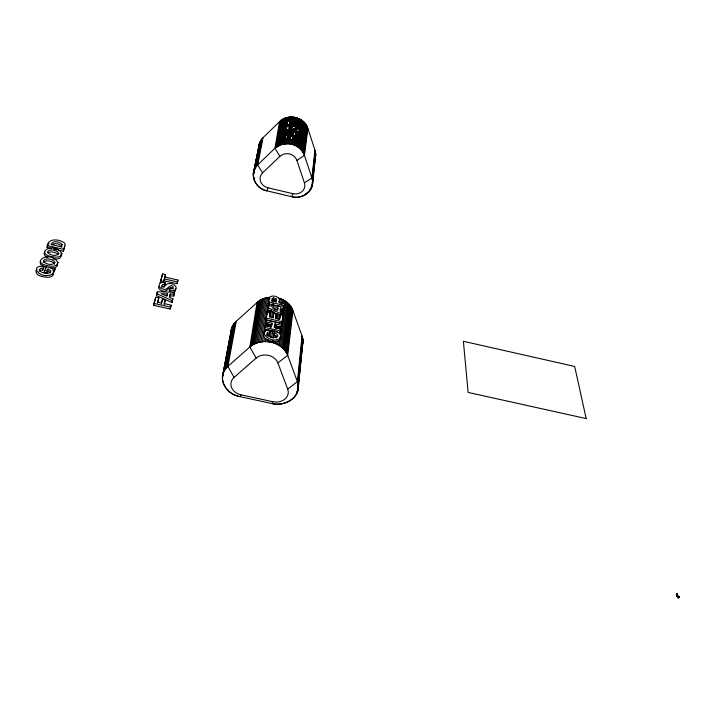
<?xml version="1.0" encoding="UTF-8"?>
<svg xmlns="http://www.w3.org/2000/svg" width="715" height="715" viewBox="0 0 715 715"><rect width="100%" height="100%" fill="white"/><g stroke="black" fill="none" stroke-linecap="round" stroke-linejoin="round"><path stroke-width="1.07" d="M292.73 196.92A17.214 15.39 9.1 0 0 312.187 178.813L315.252 151.205A16.499 14.944 9.6 0 1 314.949 158.953L315.664 154.136L314.975 150.248L311.901 177.829C316.164 189.564 302.642 200.191 291.64 196.688L292.819 193.685A9.858 8.803 9 0 0 304.42 182.879L311.901 177.829M678.544 597.838L677.945 597.49C679.858 593.951 678.499 598.982 678.124 597.383M679.009 596.784L678.687 596.417L678.16 597.633L678.428 596.676L678.571 597.615L678.875 596.891M678.776 597.302L678.714 596.945M256.319 160.607L256.328 161.813M158.65 286.626L158.828 288.467L159.794 289.638A4.353 2.315 11.3 0 0 162.645 290.925C166.953 293.311 169.178 284.793 172.833 288.44L172.985 289.039M238.622 396.307C225.377 394.18 216.1 375.911 227.888 366.366L236.245 321.276L232.116 327.014L231.025 333.753A21.084 17.509 8.7 0 1 235.369 322.116L226.959 367.242A22.254 18.063 8.3 0 0 238.622 396.307L240.017 396.655L241.035 394.823A12.816 10.376 8.2 0 1 234.064 377.404L227.888 366.366M678.356 597.257L677.945 597.49M314.296 162.394L314.251 161.84M291.756 196.714L266.901 190.834C255.344 189.082 248.319 173.209 257.695 164.834L263.048 137.664L259.411 143.554L253.459 172.869M254.844 166.541L254.924 169.375M257.427 153.645L257.418 155.441M254.683 167.319L253.923 173.816M255.425 166.05L255.621 164.718M272.996 403.761A22.156 17.991 6.5 0 0 297.762 382.748L302.4 337.087L302.945 341.645L302.061 346.096A20.994 17.437 6.7 0 0 302.409 337.087L302.052 335.97L297.386 381.596C302.829 396.369 284.525 407.505 271.593 403.492M61.794 247.184L61.865 246.398C59.756 243.735 54.724 242.716 51.82 244.619M678.017 597.606L678.839 597.114M678.839 596.659L678.624 596.212L679.232 596.56L678.097 597.928M255.175 165.496L255.756 162.135L255.916 162.618M296.957 393.134L297.181 390.944M298.048 383.919L302.668 338.222M297.753 388.754L298.084 385.474M298.521 381.104L298.745 378.914M299.183 374.535L299.514 371.255M299.96 366.884L300.184 364.695M300.622 360.315L300.952 357.035M301.399 352.656L301.614 350.475M298.235 385.09L302.847 339.357M297.789 390.917L302.937 340.501M298.066 389.773L302.945 341.645M296.412 394.197L296.636 392.008M312.169 185.828L315.664 154.136M312.392 184.845L315.664 155.119M310.587 189.538L310.927 187.795M311.517 187.732L311.713 185.918M312.401 179.814L315.458 152.179M311.874 186.794L312.464 181.44M312.544 180.823L315.601 153.153M309.398 191.209L309.738 190.029M310.024 190.396L310.39 188.921M307.977 192.719L308.049 192.049M308.719 191.986L308.8 191.28M256.381 159.472L257.016 156.317M307.182 193.408L307.093 192.827M287.698 355.373L286.652 353.076L291.943 308.362C289.226 303.276 284.168 299.728 278.689 298.173A21.146 17.759 7.7 0 1 292.489 309.461L292.935 310.587L287.698 355.373L277.849 362.854L287.707 389.112A12.763 10.332 6.4 0 1 272.853 401.732L271.727 403.519L239.882 396.619M306.342 194.042L306.44 193.22M286.652 353.076L285.991 351.968L291.327 307.289M285.991 351.968L284.427 349.858L289.852 305.251M285.249 350.895L290.63 306.252M284.427 349.858L283.524 348.866L289.003 304.295M283.524 348.866L282.55 347.919L288.074 303.375M282.55 347.919L280.387 346.194L286.036 301.703M281.504 347.025L287.09 302.517M281.987 325.45L282.237 323.484L266.123 319.864L265.837 321.83L272.04 323.225L271.521 326.862L265.292 325.468L264.514 329.302L280.772 332.931L281.522 329.097L274.524 327.533L275.025 323.886L281.987 325.45L281.495 327.282L274.542 325.727L275.025 323.886M281.495 327.282L282.237 323.484M282.094 322.626L282.586 318.792M282.881 316.495L283.131 314.564M280.95 315.637L267.446 309.631L268.205 305.868L284.454 306.226L284.204 308.183L280.602 308.04L280.119 309.854L283.721 309.997L283.971 308.031M280.387 346.194L279.216 345.417L280.325 336.738M280.611 334.566L282.559 319.391M282.836 317.219L284.928 300.952M280.772 332.931L281.522 329.097M273.076 317.648L269.635 316.87L270.315 312.241L267.356 311.57L265.909 319.98L281.969 323.582L283.319 315.065L280.378 314.394L279.511 319.069M282.836 316.879L283.614 312.75L280.173 311.275L280.602 308.04M284.793 303.607L284.552 305.484L268.795 301.927C266.248 292.989 281.889 295.179 279.163 302.338L284.793 303.607L284.311 305.412M296.868 160.401L304.447 155.387L307.87 128.486C304.34 117.081 288.011 113.211 279.61 121.604L274.944 148.282L279.914 156.326A10.064 9.063 10.6 0 1 289.504 153.957A10.064 9.063 10.6 0 1 296.868 160.401L304.42 182.879M279.216 345.417L277.983 344.702L278.546 340.367M279.395 333.86L279.672 331.689M279.958 329.526L280.378 326.272M282.076 313.268L282.639 308.934M283.346 303.518L283.766 300.264M304.447 155.387L303.133 152.474L306.619 125.661M303.643 153.421L307.101 126.582M303.133 152.474L301.927 150.677L305.466 123.918M280.378 314.394L279.753 319.14L275.82 318.255L276.401 314.001L273.675 313.385L272.898 317.335M277.983 344.702L276.705 344.049L277.134 340.796M278.698 328.882L278.984 326.719M280.843 312.634L281.272 309.389M281.987 303.973L282.55 299.639M302.561 151.562L306.074 124.767M276.705 344.049L275.373 343.468L275.668 341.305M276.097 338.052L276.392 335.889M277.402 328.31L277.688 326.147M278.555 319.65L279.279 314.234M280.718 303.41L281.299 299.076M301.927 150.677L301.23 149.828L304.796 123.096M274.739 337.552L275.034 335.389M275.91 328.891L276.348 325.647M277.232 319.149L277.965 313.742M279.422 302.919L280.012 298.584M301.23 149.828L300.47 149.024L304.072 122.31M275.373 343.468L272.612 342.53L272.907 340.367M273.202 338.204L274.238 330.625M274.685 327.381L274.98 325.218M275.874 318.729L276.616 313.313M277.304 336.872L274.06 334.852L274.819 331.063C277.921 331.581 282.952 334.897 280.039 338.347A7.454 4.111 14.7 0 1 276.732 339.616C269.251 342.476 256.006 329.463 270.261 330.124L269.501 333.914L267.365 334.146L266.346 335.29M274.06 334.852L274.819 331.063M277.938 307.951L277.635 310.194L271.977 307.727L277.938 307.951L277.465 309.765L274.48 309.658M300.47 149.024L299.665 148.264L303.294 121.577M271.789 337.846L272.835 330.276M299.665 148.264L298.798 147.549L302.472 120.889M274.292 327.55L274.542 325.727M275.632 317.952L276.401 314.001M270.35 337.56L271.414 329.99M273.085 318.104L273.997 311.615M275.355 301.882L275.659 299.719M298.798 147.549L297.887 146.888L301.605 120.245M277.849 362.854A12.807 10.493 7.3 0 0 268.366 355.328A12.807 10.493 7.3 0 0 256.158 358.072L249.83 346.99C254.817 342.628 261.77 340.975 268.277 341.69L268.581 339.527M269.046 336.282L269.662 331.957M270.279 327.631L270.735 324.387M271.664 317.898L272.585 311.418M273.353 306.011L273.657 303.848M273.97 301.685L274.274 299.522M269.501 333.914L269.778 331.966M271.298 326.88L272.04 323.225M295.867 133.088L295.581 135.09L298.164 136.797L297.994 137.986L291.935 134.652L285.535 133.642L285.732 132.436L292.417 131.48L298.736 132.758L298.566 133.973L295.867 133.088L295.098 136.163M297.887 146.888L296.94 146.28L299.076 131.095C300.121 128.03 295.653 125.599 292.998 126.519C292.024 129.942 285.437 128.11 290.576 126.93L290.755 125.822L288.78 126.001L286.84 126.993L286.089 128.235C288.842 133.919 295.367 124.866 297.36 129.442L296.734 130.032L294.955 129.755M299.272 129.728L300.684 119.655M296.94 146.28L295.939 145.726L296.555 141.445L291.184 139.622L284.57 139.604L285.187 135.787L287.725 135.528L286.858 139.952M296.555 141.445L297.44 141.936L297.61 140.73L296.725 140.238L297.136 137.352M297.306 136.163L297.672 133.616M297.842 132.418L297.967 131.542L299.076 131.095M298.441 128.226L298.772 125.876L294.625 124.321L289.575 123.811L289.334 125.366L286.831 125.626L287.519 121.389L290.004 121.13L289.137 125.59M298.772 125.876L299.639 126.358L299.8 125.214L298.933 124.732L299.737 119.119M269.43 316.843L269.698 314.984M295.939 145.726L294.911 145.234L295.527 140.953M296.725 140.238L295.706 139.756L296.144 136.69M296.314 135.519L296.636 133.285M296.805 132.105L296.904 131.435L297.967 131.542M297.172 129.817L297.27 128.888M297.485 127.395L297.78 125.393M298.933 124.732L297.941 124.249L298.754 118.645M266.811 341.564L267.115 339.402M267.589 336.157L267.902 333.994M268.992 326.433L269.296 324.27M270.386 316.7L271.325 310.212M271.95 305.895L272.263 303.732M272.567 301.569L272.88 299.406M39.119 271.235L40.353 270.234L42.757 270.064L43.847 266.373C29.181 264.997 39.307 277.947 48.477 275.284A7.695 4.04 8.1 0 0 52.41 274.176L54 271.906L52.606 269.707L54.59 269.939L55.109 268.76L46.082 266.731L44.187 272.209L46.94 272.826L48.066 269.028L50.908 270.985C49.389 275.32 41.005 273.389 39.245 269.93L40.63 268.322L43.034 268.152M43.847 266.373L42.757 270.064M294.911 145.234L293.856 144.805L294.482 140.524M295.706 139.756L294.651 139.327L295.125 136.082M295.742 131.846L295.84 131.194L294.794 130.881M296.019 130.014L296.314 127.94M296.484 126.832L296.752 124.973M297.941 124.249L296.922 123.829L297.735 118.225M265.337 341.52L265.81 338.284M267.544 326.389L268.018 323.144M269.591 312.339L269.913 310.176M51.409 248.498L47.074 247.524C46.824 238.372 57.316 238.739 62.974 241.983A6.641 3.361 8.7 0 1 65.199 244.146L63.322 251.197L53.571 248.99M45.796 268.643L46.082 266.731M271.557 325.057L265.354 323.672L266.123 319.864M279.869 306.342L268.322 303.741L269.108 299.201L270.091 298.271M288.985 132.767L293.811 132.74L293.606 134.125L288.985 132.776M264.514 329.302L265.292 325.468M265.909 319.98L267.356 311.57M267.446 309.631L268.205 305.868M293.856 144.805L292.766 144.439L293.4 140.158M294.651 139.327L293.579 138.96L294.08 135.546M294.66 131.658L295.241 127.681M295.42 126.466L295.697 124.616M296.922 123.829L295.867 123.472L296.698 117.877M263.871 341.564L264.505 337.239M265.31 331.832L265.623 329.669M266.105 326.433L266.579 323.189M268.179 312.375L268.5 310.212M269.135 305.895L269.457 303.732M46.94 272.826L48.066 269.028M292.766 144.439L291.657 144.135L292.301 139.854M292.033 140.837L293.016 135.064M293.186 133.937L293.373 132.686M293.543 131.533L293.999 128.494M294.33 126.305L294.625 124.321M295.867 123.472L294.794 123.177L295.635 117.582M262.414 341.681L269.037 297.36L262.512 299.076L257.096 302.508L249.83 346.99M291.657 144.135L290.531 143.903L291.184 139.622M292.819 136.395L291.702 136.154L291.935 134.652M292.104 133.535L292.247 132.606M292.417 131.48L292.712 129.522M293.177 126.466L293.534 124.088M294.794 123.177L293.704 122.944L294.553 117.349M260.975 341.877L267.669 297.556M54.59 269.939L54.295 271.852L55.109 268.76M274.944 148.282L281.513 144.448L289.396 143.733L290.049 139.452M287.314 138.138L290.236 138.254L290.835 134.313M291.005 133.204L291.103 132.606M291.273 131.48L291.523 129.826M291.89 127.449L292.435 123.918M289.754 122.676L292.605 122.783L293.463 117.189M291.702 136.154L290.728 136.011L290.236 138.254M259.563 342.154L266.329 297.824M256.828 342.941L263.746 298.584M288.252 143.626L288.914 139.353M289.101 138.156L289.736 134.036M290.129 131.551L290.388 129.871M290.576 128.646L291.327 123.82M291.506 122.685L292.372 117.09M258.178 342.512L265.024 298.164M255.523 343.45L262.512 299.076M287.099 143.599L287.779 139.318M287.966 138.12L288.637 133.83M288.976 131.694L289.262 129.835M289.441 128.7L289.709 126.993M289.897 125.831L290.219 123.793M290.397 122.649L291.273 117.054M285.955 143.635L286.644 139.353M287.242 135.546L287.537 133.696M287.823 131.891L288.172 129.737M288.78 126.001L288.86 125.384M289.53 121.139L290.174 117.09M254.272 344.022L261.315 299.63M284.82 143.733L285.508 139.461M286.125 135.644L286.447 133.634M286.688 132.159L287.117 129.478M287.6 126.466L287.752 125.483M288.44 121.246L289.092 117.197M253.065 344.675L260.171 300.255M258.061 301.694L250.84 346.158A22.326 18.34 7.4 0 1 287.224 354.211L292.48 309.461L291.943 308.362M283.703 143.903L286.179 128.646M286.34 127.681L288.011 117.358M251.921 345.381L259.089 300.952M282.595 144.144L286.956 117.591M281.513 144.448L285.911 117.886M280.459 144.814L284.901 118.243M279.431 145.252L283.918 118.663M278.448 145.744L282.97 119.146M276.598 146.906L281.201 120.272M277.5 146.298L282.068 119.682M224.662 370.156L233.179 324.941M225.341 369.137L233.832 323.958M226.11 368.162L234.565 323.019M222.428 376.877L231.401 329.204M223.134 373.409L231.714 328.096M222.383 378.056L232.116 327.014M227.343 353.246L227.745 351.083M230.203 338.088L230.614 335.916M224.063 371.201L232.607 325.969M259.152 144.502L258.821 148.416A16.66 15.069 12.5 0 1 262.342 138.397L256.971 165.585A17.375 15.524 11.7 0 0 265.81 190.547L266.901 190.834L267.893 187.777A9.992 8.92 11.6 0 1 262.611 172.833L257.623 164.906L275.016 148.211M253.825 178.947L254.138 177.374M256.301 166.381L261.708 139.166M254.665 168.999L260.135 141.713M255.148 168.097L260.6 140.828M255.693 167.221L261.118 139.979M253.333 173.879L259.411 143.554M253.289 174.898L253.977 171.457M254.254 169.938L259.742 142.616M158.846 297.887L157.613 302.141L161.438 302.999L162.493 299.299L165.308 299.934L164.271 303.634L171.108 305.162L170.179 309.005L153.582 305.296L155.79 297.199L158.846 297.887L157.532 302.963M155.79 297.199L153.582 305.296M169.437 297.494L169.893 295.867L173.7 296.028L174.094 294.16L170.277 293.999L169.384 297.252L172.851 298.754L171.931 302.561L156.433 295.581L157.389 291.756L174.63 292.194L174.237 294.053M157.389 291.756L156.433 295.581M162.627 273.925L160.24 282.604L162.627 273.925L165.585 274.596L164.727 278.099M163.958 280.763L164.334 278.913L177.436 281.871L177.043 283.712L163.958 280.763L163.467 282.434M161.402 287.332L162.234 286.295L164.334 286.206L165.237 282.559L161.769 282.416L159.686 283.551L158.989 285.973L160.178 287.779A4.362 2.315 11.4 0 0 163.029 289.066C167.337 291.452 169.562 282.943 173.218 286.581L172.95 288.422L169.795 288.949L169.285 290.773C184.836 291.595 170.054 276.759 164.057 287.251L162.421 286.867L161.778 285.473L162.618 284.436L164.718 284.356M165.237 282.559L164.334 286.206M162.099 301.176L162.493 299.299M165.308 299.934L164.137 304.59M167.078 295.76L167.462 293.901L161.143 293.668L166.836 296.144L167.462 293.901M169.795 288.949L169.401 290.808L170.17 290.942M169.893 295.867L170.277 293.999M170.179 309.005L170.581 307.119L153.966 303.41M170.715 307.039L171.108 305.162M171.931 302.561L172.324 300.693L156.817 293.704M172.458 300.622L172.851 298.754M177.543 281.871L177.928 280.03L164.861 277.08L165.585 274.596M257.892 151.339L258.088 150.74L258.392 152M287.072 123.212L287.519 121.389M285.276 134.286L285.732 132.436M285.187 135.787L284.499 138.585L286.831 139.139L287.725 135.528M290.004 121.13L289.119 124.678L286.849 124.133M288.654 130.505L289.101 128.673M290.272 127.771L290.755 125.822M289.941 130.684L290.433 128.709M289.95 139.148L290.728 136.011M291.836 140.712L292.918 136.422M293.007 135.939L293.811 132.74M295.063 137.146L295.581 135.09M298.298 134.492L298.736 132.758M297.726 138.549L298.164 136.797M268.322 303.741L268.795 301.927M265.354 323.672L265.837 321.83M271.503 301.024L272.862 299.791L273.327 297.985L274.56 298.119L276.401 299.049L276.473 301.73L271.763 300.666L272.147 298.629L273.327 297.985M269.832 314.055L270.315 312.241M276.205 302.088L275.275 300.336L275.74 298.53M40.147 261.583L40.505 264.344L45.286 267.195M283.721 309.997L284.204 308.183M36.009 270.538C35.348 276.321 43.928 277.197 48.191 277.206A7.695 4.04 8.1 0 0 52.123 276.097L53.562 274.471L53.16 272.388M173.7 296.028L174.63 292.194M177.043 283.712L177.928 280.03M161.313 303.955L161.84 302.105M164.334 278.913L163.61 281.424L160.625 280.754M311.338 186.713L311.651 185.677M63.322 251.197L64.904 246.014M678.606 597.15L678.204 597.32M47.074 247.524L48.263 244.941M676.908 593.825L676.56 594.71M677.078 595.881L676.605 595.255M676.462 595.524L676.837 594.916M677.302 594.254L677.194 594.469M677.221 594.156L677.025 593.745L676.667 594.755M678.651 597.552L678.24 597.266L678.669 597.409M676.426 594.639L677.114 593.593L676.899 594.773L676.596 594.353M677.391 594.004L676.462 595.747L677.311 594.987L677.141 595.827L676.596 595.541L677.078 596.087M676.739 596.051L677.418 595.059M676.864 596.122L677.346 595.434M677.016 596.131L677.516 595.184M676.39 594.54L676.605 593.995M678.669 596.533L678.07 597.383M313.376 168.007L313.751 167.328M263.924 333.262C261.565 339.562 271.593 341.859 276.231 341.466A7.454 4.111 14.6 0 0 279.547 340.197L280.441 338.427L280.182 336.765M48.656 244.074L49.129 243.368M44.866 251.76C42.677 254.084 45.563 256.819 47.834 257.543M43.213 262.271C46.1 259.527 52.678 260.814 54.581 264.193M676.587 594.576L676.479 594.228M262.977 137.736L279.681 121.541M36.402 269.913L36.983 269.358M262.611 172.833L279.914 156.326M236.147 321.357L257.203 302.418M227.781 366.455L249.928 346.9M234.064 377.404L256.158 358.072M287.707 389.112L297.386 381.596M47.691 252.761C50.98 251.054 55.833 252.064 58.398 254.665M286.134 129.835L288.78 129.531M305.573 193.604L306.136 193.381M172.664 292.801L174.943 291.577L175.675 288.663M677.427 595.345L676.899 595.881M50.577 268.152L52.204 268.134A7.597 3.95 8.3 0 0 56.074 267.061L57.486 265.48L57.584 263.603M269.993 332.073L267.857 332.296L266.838 333.44C267.776 337.319 275.659 339.33 277.938 335.907L277.125 334.236L274.551 333.011M293.588 135.895L295.724 136.065M52.901 258.91L56.208 259.062A7.508 3.861 8.5 0 0 60.024 258.017L61.642 255.541L61.025 253.789M296.904 131.435L295.849 131.194M272.862 299.791L275.275 300.336M268.277 341.69L272.612 342.53M289.396 143.733L290.531 143.903M292.605 122.783L293.704 122.944M241.035 394.823L272.853 401.732M44.473 270.297L47.226 270.913M264.997 327.461L281.263 331.099M266.382 318.148L282.461 321.759M47.351 245.638L63.617 249.32M267.893 187.777L292.819 193.685M292.578 138.683L293.579 138.96M47.78 270.94L50.622 272.907M267.919 307.816L283.372 314.68M296.385 131.283L297.583 132.007M678.714 596.185L679.205 596.471M287.653 355.248L297.431 381.721M292.891 310.462L302.088 336.095M304.411 155.28L312.187 178.813M307.843 128.378L315.011 150.347M257.686 154.663L257.749 155.253M278.939 301.426L278.948 302.186M258.061 301.694A21.146 17.759 7.7 0 1 269.037 297.36M62.16 244.521L61.392 246.881L51.167 244.566C52.57 239.927 59.845 241.634 62.16 244.521M307.522 127.52L304.081 154.395A17.491 15.784 10.7 0 0 275.74 147.567L280.378 120.915A16.767 15.31 11.4 0 1 307.522 127.52M58.836 253.333C56.843 257.078 49.272 255.282 47.467 251.993C49.487 248.284 57.003 250.036 58.836 253.333M54.876 262.298C52.874 266.123 45.161 264.336 43.356 260.966C45.385 257.177 53.044 258.928 54.876 262.298M61.937 253.664L60.319 256.131A7.508 3.852 8.5 0 1 56.503 257.168C30.763 255.532 53.598 239.596 61.937 253.664M58.013 262.628L56.36 265.158A7.606 3.941 8.3 0 1 52.49 266.23C26.401 264.639 49.63 248.275 58.013 262.628M586.184 418.579L468.128 392.419L463.374 341.278L574.69 366.464L586.184 418.579"/></g></svg>
